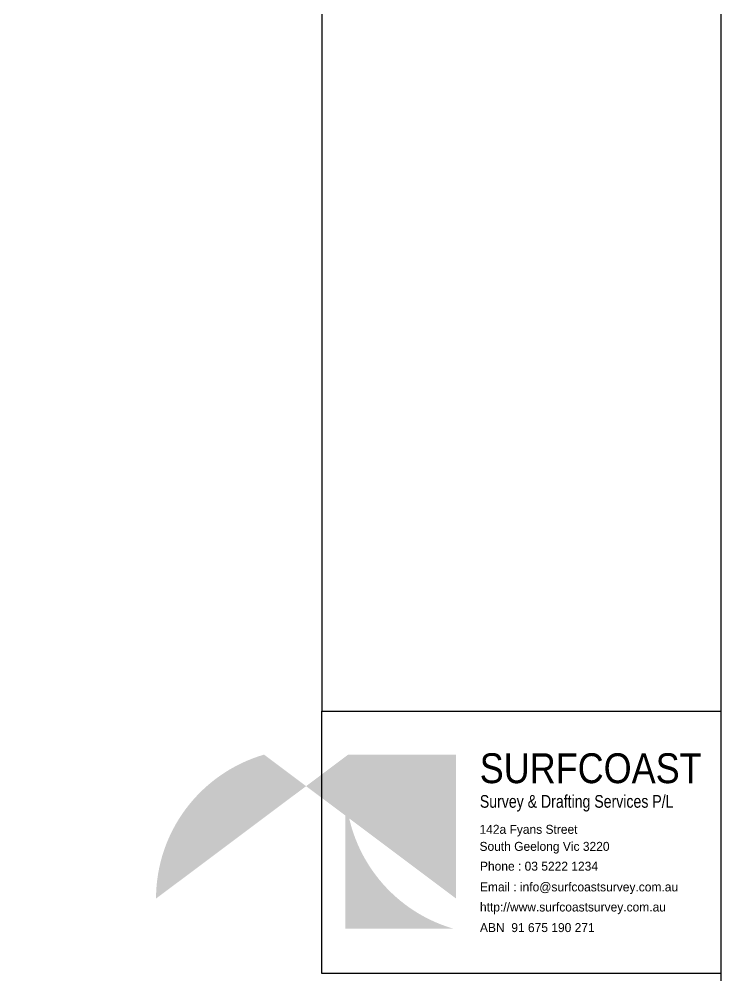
# Model space of a CAD drawing. Header units: metres. Extents: x 246075 to 247503, y 7418632 to 7419642.
# Drawn here: x 247243.3 to 247482.4, y 7418989.3 to 7419315.6 of the extents above; entities that cross this region are included whole.
import ezdxf

# ---------------------------------------------------------------- set-up
doc = ezdxf.new("R2010")
doc.units = ezdxf.units.M
doc.layers.add('EX-FEATURE', color=7, linetype='Continuous')
doc.layers.add('EX-TITLEBLOCK', color=7, linetype='Continuous')
doc.styles.add('LOGO', font='GOTHIC.TTF')

# ---------------------------------------------------------------- blocks, each defined once
blk = doc.blocks.new('A1-TITLE-SC')
at = {"layer": 'EX-TITLEBLOCK'}
h = blk.add_hatch(color=256, dxfattribs=at)
h.set_gradient(color1=(18, 138, 237), one_color=1, tint=1, name='SPHERICAL')
edge = h.paths.add_edge_path()
edge.add_ellipse((744.84, 225.68), major_axis=(21.27, 21.27), ratio=1, start_angle=315, end_angle=388.7398)
edge.add_line((753.27, 254.55), (774.92, 254.55))
edge.add_line((774.92, 254.55), (774.92, 225.68))
h = blk.add_hatch(color=256, dxfattribs=at)
h.set_gradient(color1=(18, 138, 237), one_color=1, tint=1, name='SPHERICAL')
edge = h.paths.add_edge_path()
edge.add_ellipse((782.8, 248.52), major_axis=(-21.27, 21.27), ratio=1, start_angle=45, end_angle=118.7398)
edge.add_line((774.38, 219.64), (752.72, 219.64))
edge.add_line((752.72, 219.64), (752.72, 248.52))
at = {"layer": 'EX-TITLEBLOCK', "color": 2}
for p, q in [((748, 409.7), (748.01, 263.26)), ((748.01, 210.67), (748.01, 263.26)), ((748.01, 263.26), (828, 263.26)), ((828, 263.26), (828, 210.67)), ((828, 210.67), (748.01, 210.67))]:
    blk.add_line(p, q, dxfattribs=at)
at = {"layer": 'EX-TITLEBLOCK', "color": 2, "flags": 128}
blk.add_lwpolyline([(28, 14), (28, 580), (828, 580), (828, 14)], close=True, dxfattribs=at)
at = {"layer": 'EX-TITLEBLOCK', "style": 'LOGO'}
for s, height, width, p in [('SURFCOAST', 5.995, 0.899998, (779.65, 248.83)), ('Survey & Drafting Services P/L', 2.5477, 0.829998, (779.68, 243.9)), ('142a Fyans Street ', 1.7984, 0.999998, (779.61, 238.67)), ('South Geelong Vic 3220', 1.7984, 0.999998, (779.61, 235.25)), ('Phone : 03 5222 1234', 1.7984, 0.999998, (779.7, 231.28)), ('Email : info@surfcoastsurvey.com.au', 1.7984, 0.999998, (779.7, 227.12)), ('http://www.surfcoastsurvey.com.au', 1.7984, 0.999998, (779.7, 223.09)), ('ABN  91 675 190 271', 1.7984, 0.999998, (779.7, 218.96))]:
    blk.add_text(s, height=height, dxfattribs=dict(at, width=width)).set_placement(p)

msp = doc.modelspace()

# ---------------------------------------------------------------- block references
at = {"layer": 'EX-FEATURE', "xscale": 1.700115417462983, "yscale": 1.700118539193977, "zscale": 1.700115272608143}
msp.add_blockref('A1-TITLE-SC', (246074.74, 7418631.97), dxfattribs=at)

doc.saveas('drawing.dxf')
